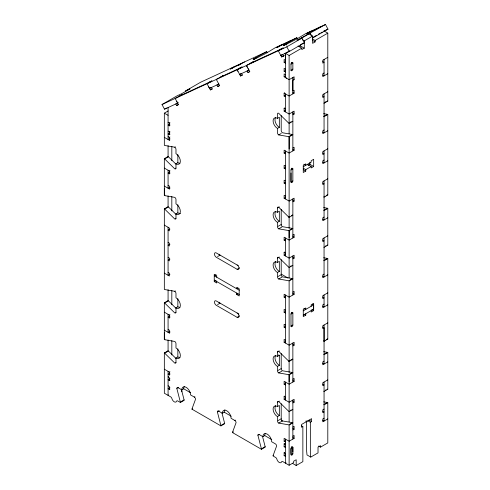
<?xml version="1.0" encoding="UTF-8"?>
<svg xmlns="http://www.w3.org/2000/svg" width="490" height="490" viewBox="0 0 490 490"><rect width="100%" height="100%" fill="white"/><g stroke="black" fill="none" stroke-linecap="round" stroke-linejoin="round"><path stroke-width="0.73" d="M175.965 308.271L168.431 300.878A1.764 1.017 60 0 0 168.076 300.615L164.334 302.777L164.334 339.57A1.764 1.017 60 0 0 164.689 339.711L174.728 341.45A1.764 1.017 60 0 1 175.977 343.613L175.977 347.937A6.174 3.565 60 0 1 180.345 355.501A6.174 3.565 60 0 1 175.977 358.025L175.977 362.343L175.353 362.704M175.965 214.351L168.431 206.958A1.764 1.017 60 0 0 168.076 206.694L164.334 208.85L164.334 289.4A1.764 1.017 60 0 0 164.689 289.541L174.728 291.281L175.353 290.925M175.965 164.181L168.431 156.788A1.764 1.017 60 0 0 168.076 156.524L164.334 158.686L164.334 195.479A1.764 1.017 60 0 0 164.689 195.62L174.728 197.36A1.764 1.017 60 0 1 175.977 199.522L175.977 203.846A6.174 3.565 60 0 1 180.345 211.411A6.174 3.565 60 0 1 175.977 213.934L175.977 218.252L175.353 218.614M168.131 110.973L164.334 113.166L164.334 145.31A1.764 1.017 60 0 0 164.689 145.457L174.728 147.196L175.353 146.835M168.076 156.984L168.076 145.646M171.819 160.659L171.819 146.296M285.37 443.946L285.37 443.285M289.811 50.752L285.37 53.312L285.37 60.221L284.127 59.498L284.127 62.383L285.37 63.1M281.211 403.748L281.211 418.779A1.764 1.017 60 0 0 282.461 420.941L292.506 422.68A1.764 1.017 60 0 1 292.861 422.827L289.118 424.989L289.118 465.261L282.742 461.58A1.764 1.017 60 0 0 281.566 461.862A3.528 2.04 60 0 1 279.588 462.609A3.528 2.04 60 0 1 277.211 460.11L276.685 458.665A1.764 1.017 60 0 0 275.68 457.501L273.053 455.982A1.758 1.017 60 0 1 273.102 455.602L276.617 446.035A1.764 1.017 60 0 0 275.368 443.873L271.625 441.711A6.174 3.565 60 0 0 267.258 434.146A6.174 3.565 60 0 0 262.891 436.67L259.149 434.507L257.899 435.23L261.415 448.852A1.764 1.017 60 0 1 261.464 449.293L265.213 447.137A1.764 1.017 60 0 0 265.157 446.69L262.524 436.474M281.211 259.657L281.211 274.688A1.764 1.017 60 0 0 282.461 276.85L292.506 278.589A1.764 1.017 60 0 1 292.861 278.737L289.118 280.899L289.118 372.467M290.987 453.575L290.987 448.571A1.323 0.766 -60 0 1 291.924 446.947A1.323 0.766 -60 0 1 292.861 447.486L292.861 453.673C292.977 454.53 291.287 456.025 290.987 454.751L290.987 448.571L292.861 447.486L292.861 451.994M290.987 172.995L290.987 182.004A1.323 0.766 -60 0 0 291.924 182.543A1.323 0.766 -60 0 0 292.861 180.92L292.861 168.915A1.323 0.766 -60 0 0 291.924 168.376A1.323 0.766 -60 0 0 290.987 169.993L290.987 182.004L292.861 180.92M323.676 257.764L327.443 258.42A1.764 1.017 60 0 1 327.798 258.561L327.798 339.111L324.055 341.273L324.055 325.011M323.676 401.855L327.443 402.511A1.764 1.017 60 0 1 327.798 402.651L327.798 442.923L320.521 447.131L318.647 446.047M281.211 115.615L281.211 130.597A1.764 1.017 60 0 0 282.461 132.759L292.506 134.499A1.764 1.017 60 0 1 292.861 134.646L289.118 136.808A1.764 1.017 60 0 0 288.757 136.661L278.718 134.922A1.764 1.017 60 0 1 277.469 132.759L277.469 128.435A6.174 3.565 60 0 1 273.102 120.871A6.174 3.565 60 0 1 277.469 118.353L277.493 113.778A1.764 1.017 60 0 1 278.718 113.306L288.757 123.162A1.77 1.023 60 0 0 289.118 123.431L292.861 121.269M261.464 449.293L232.517 432.584A1.764 1.017 60 0 1 232.566 432.198L236.082 422.631A1.764 1.017 60 0 0 234.833 420.475L231.09 418.313A6.174 3.565 60 0 0 226.723 410.749A6.174 3.565 60 0 0 222.356 413.266L218.614 411.104A1.764 1.017 60 0 0 217.364 411.827L220.88 425.449A1.764 1.017 60 0 1 220.929 425.896L224.677 423.734A1.764 1.017 60 0 0 224.622 423.293L221.988 413.07M267.381 52.816L266.756 51.652L253.097 59.266L256.166 57.887L253.979 59.321L255.045 58.91L266.15 53.251L275.362 47.671L296.879 37.724L297.504 38.888M286.92 45.123L286.289 43.959L284.102 45.392L296.903 38.986L305.484 33.743L325.483 24.5L327.988 29.161L312.792 37.932M176.823 101.559L177.656 103.114L164.518 109.19L162.012 104.529L177.184 95.771L181.668 93.7L189.985 88.898L185.502 90.969L200.698 82.198L266.756 51.652M180.749 95.434L181.998 94.717L175.15 98.453L178.489 104.664L176.633 105.522L175.8 103.972L178.299 102.533M235.255 66.217L230.263 69.096L233.369 67.522M238.93 64.95L237.681 65.666L244.528 61.93M208.912 82.412L212.017 80.838L207.025 83.717L210.363 89.927L212.219 89.07L211.386 87.52M164.518 109.19L166.496 108.045M221.897 76.409L223.146 75.693L216.298 79.429L219.636 85.64L217.781 86.497L216.948 84.948L218.822 83.864M239.04 68.484L242.14 66.91L237.148 69.788L237.981 71.344M281.621 44.78L276.63 47.659L279.735 46.084M176.633 105.522L178.507 104.444M247.26 67.057L246.421 65.501L253.269 61.765L252.019 62.481M285.296 43.512L284.047 44.229L290.895 40.492M208.697 86.822L209.53 88.378L211.404 87.294M311.444 30.993L306.452 33.871L309.551 32.297M280.188 49.459L283.287 47.879L278.296 50.764L281.64 56.975L284.114 55.756M210.363 89.927L212.237 88.849M315.119 29.725L313.87 30.441L320.717 26.705M217.781 86.497L219.655 85.419M300.542 38.716L308.859 33.914L312.608 36.076L312.608 43.353L315.101 41.907L315.101 40.468L327.798 33.136L327.798 101.099L324.055 103.261A1.77 1.023 60 0 1 323.878 103.139M162.012 104.529L286.797 46.832L301.969 38.073L304.474 42.734L289.302 51.493L280.801 55.425L282.05 54.702M301.969 38.073L297.02 40.364L325.483 24.5M241.527 73.365L239.653 74.449L240.486 75.999L242.342 75.142L241.509 73.592M248.945 69.935L247.07 71.019L247.909 72.569L249.759 71.712L246.421 65.501M240.486 75.999L242.36 74.921M247.909 72.569L249.778 71.491M302.416 39.794L304.284 40.878L312.608 36.076M313.263 37.209L316.436 35.378M318.341 34.276L319.609 33.541M320.883 32.812L322.151 32.077M281.64 56.975L284.133 55.535M299.292 46.715L300.542 45.993L304.284 48.155L304.284 40.878M168.076 122.237L169.326 122.959L169.944 122.598M169.944 124.037L168.076 125.122L169.326 125.844L169.944 125.483M284.696 53.624L285.37 53.312L289.118 55.474L301.791 48.155L301.791 49.594L304.284 48.155M284.127 62.383L285.37 61.66M168.076 131.124L169.326 131.847L169.944 131.485M169.944 132.925L168.076 134.009L169.326 134.726L169.944 134.364M290.987 64.184L292.861 63.106L291.611 62.383M168.701 136.287L168.076 136.649L169.326 137.371L169.944 137.01M285.37 69.108L284.127 68.386L284.127 71.27L285.37 70.548M169.944 138.45L168.076 139.528L168.076 107.543M164.334 137.371L169.326 140.25L169.944 139.889M285.37 74.627L284.127 73.91L284.127 76.789L285.37 76.073M327.798 57.342L322.806 60.221L322.806 63.106L324.055 62.383L322.806 61.66M285.37 53.312L285.37 77.512L289.118 79.674L294.11 76.789L294.11 79.674L292.861 80.397L292.861 90.987L294.11 90.264L294.11 93.149L289.118 96.028L284.127 93.149L284.127 96.028L285.37 96.751M164.334 158.686A1.764 1.017 60 0 1 164.689 158.95L167.807 157.149M284.127 93.149L284.751 92.788M284.127 96.028L285.37 95.311M324.055 72.973L322.806 73.696L322.806 76.575L327.798 73.696M175.353 168.444L175.977 168.088L175.977 163.764L177.852 162.68A6.174 3.565 60 0 0 179.928 163.274M164.334 168.076L169.326 170.955L169.944 170.594M169.944 172.039L168.076 173.117L169.326 173.84L169.944 173.478M292.861 114.758L294.11 114.041L294.11 111.157L289.118 114.041L284.127 111.157L284.127 108.278L284.751 107.916M284.127 111.157L285.37 110.44M277.469 118.353L279.343 117.269L279.343 127.357L277.469 128.435M327.798 91.704L322.806 94.588L322.806 97.467L324.055 96.751L322.806 96.028M169.944 187.168L168.076 188.246L168.076 170.238M164.334 186.084L169.326 188.969L169.944 188.607M290.007 122.445L291.256 121.722M324.325 102.631L326.193 101.553M164.952 195.118L164.334 195.479L164.334 188.436M278.718 134.922L281.211 133.482M289.382 136.3L292.506 134.499M326.818 114.691L323.7 116.491A1.764 1.017 60 0 1 324.055 116.632L327.798 114.476L327.798 195.02L324.055 197.182A1.764 1.017 60 0 1 323.7 196.913M164.334 208.85A1.764 1.017 60 0 1 164.689 209.12L167.807 207.319M175.977 213.934L177.852 212.85A6.174 3.565 60 0 0 180.534 213.34M292.861 148.023L294.11 147.3L294.11 150.185L289.118 153.064L284.127 150.185L284.127 153.064L285.37 152.347M324.055 130.009L322.806 130.732L322.806 133.611L327.798 130.732M169.944 229.075L168.076 230.153L169.326 230.876L169.326 227.991L164.334 225.112M285.37 166.03L284.127 165.314L284.127 168.193L285.37 167.476M290.987 169.993L292.861 168.915L291.611 168.193M327.798 148.74L322.806 151.624L322.806 154.503L324.055 153.787L322.806 153.064M303.224 166.778L311.168 162.184L311.168 160.745L313.667 159.305L313.667 166.508L311.168 167.948L311.168 166.508L307.426 164.346M169.944 244.204L168.076 245.282L169.326 246.005L169.326 243.12L168.076 242.403M308.051 165.43L309.925 164.346L313.667 166.508M303.267 168.186L305.766 169.632L311.168 166.508M285.37 180.92L284.127 180.204L284.127 183.082L285.37 182.366M324.055 160.028L322.806 160.751L322.806 163.629L327.798 160.751M305.766 169.632L305.766 171.071L303.267 172.511L303.267 165.308L305.766 163.868L305.766 165.308L303.892 164.224M169.944 259.094L168.076 260.172L169.326 260.894L169.326 258.01L168.076 257.293M285.37 196.049L284.127 195.332L284.127 198.211L285.37 197.495M327.798 178.758L322.806 181.643L322.806 184.522L324.055 183.805L322.806 183.082M281.211 209.487L281.211 224.518A1.764 1.017 60 0 0 282.461 226.68L292.506 228.42A1.764 1.017 60 0 1 292.861 228.567L289.118 230.729A1.764 1.017 60 0 0 288.757 230.582L278.718 228.842A1.764 1.017 60 0 1 277.469 226.68L277.469 222.362A6.174 3.565 60 0 1 273.102 214.798A6.174 3.565 60 0 1 277.469 212.274L277.469 207.95L279.343 206.872M292.861 201.813L294.11 201.096L294.11 198.211L289.118 201.096L284.127 198.211M169.944 274.222L168.076 275.3L168.076 227.274M277.469 212.274L279.343 211.19L279.343 221.278L277.469 222.362M217.572 256.57L220.071 255.131A2.646 1.531 60 0 1 219.042 254.188M277.469 207.95A1.764 1.017 60 0 1 278.718 207.227L288.757 217.088L289.382 216.727M291.256 215.643L291.881 215.288M324.325 196.551L324.95 196.196M326.193 195.473L326.818 195.112M278.093 226.319L281.211 224.518M278.718 228.842L281.836 227.042M289.382 230.22L292.506 228.42M324.325 210.051L327.443 208.25A1.764 1.017 60 0 1 327.798 208.397L327.798 245.19L324.055 247.346A1.764 1.023 60 0 1 323.878 247.23M327.798 208.397L324.055 210.559A1.764 1.017 60 0 0 323.7 210.412M164.334 302.777A1.764 1.017 60 0 1 164.689 303.041L167.807 301.24M216.114 274.7L214.246 275.784L239.2 290.19M292.861 235.078L294.11 234.355L294.11 237.24L289.118 240.118L284.127 237.24L284.127 240.118L285.37 239.396M324.055 217.064L322.806 217.787L322.806 220.665L327.798 217.787M216.739 277.224L216.739 275.784L214.246 274.339L214.246 281.548L216.114 280.464M238.269 265.635L216.323 252.969A2.646 1.531 60 0 0 214.455 254.047A2.646 1.531 60 0 0 216.323 257.293L237.123 269.298L239.616 267.858M175.353 312.534L175.977 312.179L175.977 307.855L177.852 306.771A6.174 3.565 60 0 0 179.928 307.365M164.334 312.167L169.326 315.046L169.944 314.684M169.944 316.13L168.076 317.208L169.326 317.93L169.944 317.569M292.861 258.849L294.11 258.132L294.11 255.247L289.118 258.132L284.127 255.247L284.127 252.368L284.751 252.007M289.118 280.899A1.764 1.017 60 0 0 288.757 280.752L278.718 279.012A1.764 1.017 60 0 1 277.469 276.85L277.469 272.526A6.174 3.565 60 0 1 273.102 264.961A6.174 3.565 60 0 1 277.469 262.444L277.469 258.12L279.343 257.036M284.127 255.247L285.37 254.531M277.469 262.444L279.343 261.36L279.343 271.448L277.469 272.526M327.798 235.794L322.806 238.679L322.806 241.558L324.055 240.841L322.806 240.118M237.956 288.028L236.707 288.751L236.707 287.312L239.2 288.751L239.2 295.954L236.707 294.514L236.707 293.075M169.944 331.258L168.076 332.336L168.076 314.329M217.572 304.602L220.071 303.157A2.646 1.531 60 0 1 219.042 302.214M164.334 330.174L169.326 333.059L169.944 332.698M236.707 294.514L237.956 293.792M290.631 266.174L291.256 265.813M325.568 246.005L326.193 245.643M164.952 339.209L164.334 339.57L164.334 332.526M292.861 265.36L289.118 267.522A1.764 1.017 60 0 1 288.757 267.252L278.718 257.397A1.764 1.017 60 0 0 277.469 258.12M278.093 276.489L281.211 274.688M278.718 279.012L281.836 277.211M289.382 280.39L292.506 278.589M324.325 260.221L327.443 258.42M181.325 389.183L184.087 399.889A1.764 1.017 60 0 1 184.142 400.33L180.4 402.492L177.766 400.973A1.764 1.017 60 0 0 176.768 400.973L176.241 401.812A3.528 2.04 60 0 1 172.235 399.497L171.708 398.058A1.764 1.017 60 0 0 170.704 396.894L164.334 393.219L164.334 352.941L168.076 350.785A1.764 1.017 60 0 1 168.431 351.048L175.965 358.441M327.798 258.561L324.055 260.723A1.764 1.017 60 0 0 323.7 260.582M164.334 352.941A1.764 1.017 60 0 1 164.689 353.21L167.807 351.41M238.918 314.041L216.323 300.995A2.646 1.531 60 0 0 214.455 302.079A2.646 1.531 60 0 0 216.323 305.319L237.123 317.33L239.616 315.885M175.977 358.025L177.852 356.941A6.174 3.565 60 0 0 179.928 357.535M292.861 292.114L294.11 291.391L294.11 294.276L289.118 297.154L284.127 294.276L284.127 297.154L285.37 296.432M324.055 274.1L322.806 274.823L322.806 277.701L327.798 274.823M164.334 369.203L169.326 372.082L169.944 371.72M169.944 373.166L168.076 374.244L169.326 374.966L169.944 374.605M168.701 376.528L168.076 376.884L169.326 377.606L169.326 380.485L169.944 380.13M285.37 310.121L284.127 309.404L284.127 312.283L285.37 311.567M169.932 378.678L168.064 379.762L169.326 380.485M290.987 314.084L292.861 313.006A1.323 0.766 -60 0 0 291.924 312.467A1.323 0.766 -60 0 0 290.987 314.084L290.987 326.095A1.323 0.766 -60 0 0 291.924 326.634A1.323 0.766 -60 0 0 292.861 325.011L292.861 313.006L291.611 312.283M327.798 292.83L322.806 295.715L322.806 298.594L324.055 297.877L322.806 297.154M169.944 387.572L168.076 388.656L169.326 389.372L169.944 389.011M303.261 310.844L313.655 304.841L313.655 309.159L303.261 315.168M180.4 402.492A1.764 1.017 60 0 0 180.345 402.051L176.829 388.423L178.703 387.345M285.37 325.011L284.127 324.294L284.127 327.173L285.37 326.45M324.055 304.118L322.806 304.841L322.806 307.72L327.798 304.841M305.766 313.723L305.766 315.162L303.267 316.601L303.267 309.398L305.766 307.959L305.766 309.398L303.892 308.314M311.168 306.275L311.168 304.835L313.667 303.396L313.667 310.599L311.168 312.038L311.168 310.599M168.701 395.02L168.076 395.375L168.076 371.365M290.987 326.095L292.861 325.011M176.829 388.423A1.764 1.017 60 0 1 178.078 387.706L181.821 389.869L183.695 388.784A6.174 3.565 60 0 1 184.405 386.438M180.969 401.69L184.087 399.889M285.37 340.14L284.127 339.423L284.127 342.302L285.37 341.585M181.821 389.869A6.174 3.565 60 0 1 186.188 387.345A6.174 3.565 60 0 1 190.555 394.909L194.303 397.072L194.922 396.71M327.798 322.849L322.806 325.734L322.806 328.612L324.055 327.896L324.055 364.039L322.806 363.317M281.211 353.578L281.211 368.609A1.764 1.017 60 0 0 282.461 370.771L292.506 372.51A1.764 1.017 60 0 1 292.861 372.657L289.118 374.819A1.764 1.017 60 0 0 288.757 374.672L278.718 372.933A1.764 1.017 60 0 1 277.469 370.771L277.469 366.447A6.174 3.565 60 0 1 273.102 358.882A6.174 3.565 60 0 1 277.469 356.365L277.469 352.041L279.343 350.963M292.861 345.903L294.11 345.187L294.11 342.302L289.118 345.187L284.127 342.302M277.469 356.365L279.343 355.281L279.343 365.369L277.469 366.447M220.929 425.896L191.982 409.181L192.607 408.819M277.469 352.041A1.764 1.017 60 0 1 278.718 351.318L288.757 361.173L289.382 360.818M290.631 360.095L291.881 359.372M324.95 340.281L323.7 341.003A1.764 1.017 60 0 0 324.055 341.273M326.193 339.564L326.818 339.202M278.093 370.409L281.211 368.609M278.718 372.933L281.836 371.132M217.364 411.827L219.238 410.749M289.382 374.311L292.506 372.51M324.325 354.141L327.443 352.341A1.764 1.017 60 0 1 327.798 352.488L327.798 389.274L324.055 391.437A1.764 1.017 60 0 1 323.786 391.247M222.356 413.266L224.23 412.188A6.174 3.565 60 0 1 224.941 409.836M327.798 352.488L324.055 354.644A1.764 1.017 60 0 0 323.7 354.503M292.861 379.168L294.11 378.445L294.11 381.33L289.118 384.209L284.127 381.33L284.127 384.209L285.37 383.486M324.055 361.155L322.806 361.877L322.806 364.756L327.798 361.877M221.505 425.093L224.622 423.293M234.833 420.475L235.457 420.114M292.861 402.939L294.11 402.223L294.11 399.338L289.118 402.223L284.127 399.338L284.127 396.459L284.751 396.098M289.118 424.989A1.764 1.017 60 0 0 288.757 424.842L278.718 423.103A1.764 1.017 60 0 1 277.469 420.941L277.469 416.616A6.174 3.565 60 0 1 273.102 409.052A6.174 3.565 60 0 1 277.469 406.535L277.469 402.21L279.343 401.126M284.127 399.338L285.37 398.621M232.566 432.198L233.191 431.837M232.517 432.584L233.142 432.223M277.469 406.535L279.343 405.451L279.343 415.538L277.469 416.616M327.798 379.885L322.806 382.77L322.806 385.648L324.055 384.932L322.806 384.209M290.631 410.265L291.256 409.903M325.568 390.089L326.193 389.734M292.861 409.45L289.118 411.612A1.764 1.017 60 0 1 288.757 411.343L278.718 401.488A1.764 1.017 60 0 0 277.469 402.21M278.093 420.579L281.211 418.779M278.718 423.103L281.836 421.302M262.891 436.67L264.765 435.592A6.174 3.565 60 0 1 265.249 433.552M289.382 424.481L292.506 422.68M324.325 404.311L327.443 402.511M327.798 402.651L324.055 404.813A1.764 1.017 60 0 0 323.7 404.666M292.861 427.078L294.11 426.355L294.11 429.24L292.861 429.957M324.055 409.064L322.806 409.787L322.806 412.666L324.055 411.949L322.806 411.226M262.04 448.491L265.157 446.69M292.444 463.338L296.187 465.5L302.863 461.647L302.863 426.588L301.613 427.305L301.613 424.426L311.597 418.662L311.597 421.541L310.348 422.264L307.855 420.824M292.861 436.204L294.11 435.481L294.11 438.36L289.118 441.245L284.127 438.36L284.127 441.245L285.37 440.522M324.055 418.191L322.806 418.913L322.806 421.792L327.798 418.913M285.382 447.499L284.127 446.77L284.127 443.885L284.751 443.524M284.127 446.77L285.37 446.047M273.102 455.602L273.726 455.241M285.37 456.374L284.127 455.651L284.127 452.772L284.751 452.411M284.127 455.651L285.37 454.934M290.987 454.573L292.861 453.495M285.995 462.738L285.37 463.099L285.37 439.083M289.118 465.261L293.694 462.615L293.694 461.176L296.187 459.736L296.187 465.5M306.605 420.849L306.605 450.843L307.003 454.934L310.746 457.096L318.022 452.895L318.022 447.131L320.521 445.686L320.521 447.131M296.879 37.724L283.22 45.337L286.289 43.959M231.513 68.38L240.786 64.092M277.879 46.942L287.152 42.655M307.702 33.155L316.975 28.867M178.893 96.291L210.767 81.554M220.041 77.267L240.89 67.626M250.163 63.339L282.038 48.602M323.902 31.048L327.988 29.161M301.381 44.161L304.474 42.734M209.53 88.378L218.803 84.09M323.676 113.674L327.443 114.329A1.764 1.017 60 0 1 327.798 114.476M323.676 207.595L327.443 208.25M323.676 351.685L327.443 352.341M324.055 30.974L327.798 33.136M312.608 39.029L315.101 40.468M312.608 40.468L315.101 41.907M298.049 45.993L301.791 48.155M322.806 75.135L324.055 75.858L324.055 59.498M291.611 62.316L292.861 63.039L292.861 69.108L290.987 70.186L290.987 64.117A1.323 0.766 -60 0 1 291.924 62.5A1.323 0.766 -60 0 1 292.861 63.039M284.127 71.27L285.37 71.987M292.861 78.951L294.11 79.674M284.127 76.789L286.619 78.235M292.861 92.426L294.11 93.149M284.127 108.278L285.37 108.994M292.861 113.319L294.11 114.041M322.806 132.171L324.055 132.894L324.055 93.866M322.806 162.19L324.055 162.913L324.055 150.902M292.861 149.462L294.11 150.185M284.127 153.064L285.37 153.787M303.267 169.632L305.766 171.071M284.127 168.193L285.37 168.915M164.334 113.166L168.076 115.328M284.127 183.082L285.37 183.805M292.861 200.373L294.11 201.096M322.806 219.226L324.055 219.949L324.055 180.92M292.861 236.517L294.11 237.24M284.127 240.118L285.37 240.841M168.076 185.367L169.326 186.084L169.326 188.969M284.127 252.368L285.37 253.085M292.861 257.409L294.11 258.132M322.806 276.262L324.055 276.985L324.055 237.956M281.272 274.137L287.887 277.953M322.806 306.281L324.055 307.003L324.055 294.992M312.412 304.118L313.655 304.841M292.861 293.553L294.11 294.276M311.793 309.515L313.667 310.599M284.127 297.154L285.37 297.877M304.517 314.439L305.766 315.162M322.806 327.173L324.055 327.896M284.127 312.283L285.37 313.006M214.246 280.102L239.2 294.514M214.246 281.548L216.739 282.987L216.739 281.548M284.127 327.173L285.37 327.896M168.076 272.422L169.326 273.138L169.326 276.023L164.334 273.138M292.861 344.464L294.11 345.187M292.861 380.608L294.11 381.33M284.127 384.209L285.37 384.932M168.076 329.458L169.326 330.174L169.326 333.059M284.127 396.459L285.37 397.176M292.861 401.5L294.11 402.223M322.806 420.353L324.055 421.075L324.055 382.047M309.098 420.102L311.597 421.541M305.766 421.082L307.065 421.829M301.613 425.865L302.863 426.588M281.272 420.389L282.589 421.149M292.861 428.517L294.11 429.24M292.861 437.644L294.11 438.36M284.127 441.245L285.37 441.968M291.611 446.77L292.861 447.486M284.127 443.885L285.37 444.608M183.695 388.784L190.488 392.704M224.23 412.188L231.219 416.224M264.765 435.592L271.748 439.622M168.064 385.765L169.326 386.494L169.326 389.372M284.127 452.772L285.382 453.501M164.689 158.95L174.728 168.805A1.764 1.017 60 0 0 175.977 168.088M164.689 209.12L174.728 218.975A1.764 1.017 60 0 0 175.977 218.252M164.689 303.041L174.728 312.896A1.764 1.017 60 0 0 175.977 312.179M164.689 353.21L174.728 363.066A1.764 1.017 60 0 0 175.977 362.343M248.093 68.606L248.926 70.162L239.653 74.449L237.148 69.788M310.286 33.271L311.72 35.935M286.797 46.832L289.302 51.493M282.657 54.568L283.49 56.117M253.704 58.88L254.016 59.462M310.746 457.096L310.348 452.999L310.348 422.264M309.925 162.184L309.925 164.346M300.542 44.535L300.542 45.993M292.861 77.512L292.861 93.866M292.861 111.879L292.861 150.902M292.861 198.934L292.861 237.956M292.861 255.97L292.861 294.992M292.861 343.024L292.861 382.047M292.861 400.06L292.861 439.083M289.118 55.474L289.118 133.764M289.118 149.003L289.118 136.808L289.118 228.377M289.118 237.773L289.118 230.729L289.118 277.855M289.118 381.863L289.118 374.819L289.118 421.896M285.37 93.866L285.37 111.879M285.37 150.902L285.37 198.934M285.37 237.956L285.37 255.97M285.37 294.992L285.37 343.024M285.37 382.047L285.37 400.06M181.821 389.477L181.821 391.767M177.852 154.613L177.852 162.68M177.852 204.783L177.852 212.85M177.852 298.704L177.852 306.771M177.852 348.874L177.852 356.941M171.819 196.527L171.819 210.89M171.819 290.386L171.819 304.749M171.819 340.599L171.819 354.932M169.326 122.959L169.326 125.844M169.326 131.847L169.326 134.726M169.326 137.371L169.326 140.25M169.326 170.955L169.326 173.84M169.326 315.046L169.326 317.93M169.326 372.082L169.326 374.966M168.076 195.878L168.076 207.215M168.076 289.737L168.076 301.074M168.076 339.95L168.076 351.263M327.798 195.02A1.764 1.017 60 0 1 327.443 194.75M327.798 245.19A1.764 1.023 60 0 1 327.528 245M327.798 101.099A1.77 1.023 60 0 1 327.528 100.909M327.798 339.111A1.764 1.017 60 0 1 327.443 338.841M327.798 389.274A1.764 1.017 60 0 1 327.528 389.085M292.861 69.041A1.323 0.766 -60 0 1 291.924 70.664A1.323 0.766 -60 0 1 290.987 70.125M279.343 127.357A6.174 3.565 60 0 1 275.503 122.494A6.174 3.565 60 0 1 275.686 117.447M174.728 147.196A1.764 1.017 60 0 1 175.977 149.352L175.977 153.676A6.174 3.565 60 0 1 180.345 161.241A6.174 3.565 60 0 1 175.977 163.764M288.757 217.088A1.764 1.017 60 0 0 289.118 217.352L292.861 215.19A1.764 1.017 60 0 1 292.506 214.926M279.343 271.448A6.174 3.565 60 0 1 275.503 266.585A6.174 3.565 60 0 1 275.686 261.538M279.343 221.278A6.174 3.565 60 0 1 275.503 216.421A6.174 3.565 60 0 1 275.686 211.368M237.123 264.974A2.646 1.531 60 0 1 238.991 268.22A2.646 1.531 60 0 1 237.123 269.298M237.123 313.006A2.646 1.531 60 0 1 238.991 316.246A2.646 1.531 60 0 1 237.123 317.33M174.728 291.281A1.764 1.017 60 0 1 175.977 293.443L175.977 297.767A6.174 3.565 60 0 1 180.345 305.331A6.174 3.565 60 0 1 175.977 307.855M288.757 361.173A1.764 1.017 60 0 0 289.118 361.442L292.861 359.28A1.764 1.017 60 0 1 292.506 359.017M279.343 415.538A6.174 3.565 60 0 1 275.503 410.675A6.174 3.565 60 0 1 275.686 405.628M279.343 365.369A6.174 3.565 60 0 1 275.503 360.505A6.174 3.565 60 0 1 275.686 355.458M278.62 354.938A6.174 3.565 60 0 1 279.343 355.281M194.303 397.072A1.764 1.017 60 0 1 195.547 399.234L192.031 408.795A1.764 1.017 60 0 0 191.982 409.181M257.899 435.23A1.764 1.017 60 0 1 259.149 434.507"/></g></svg>
